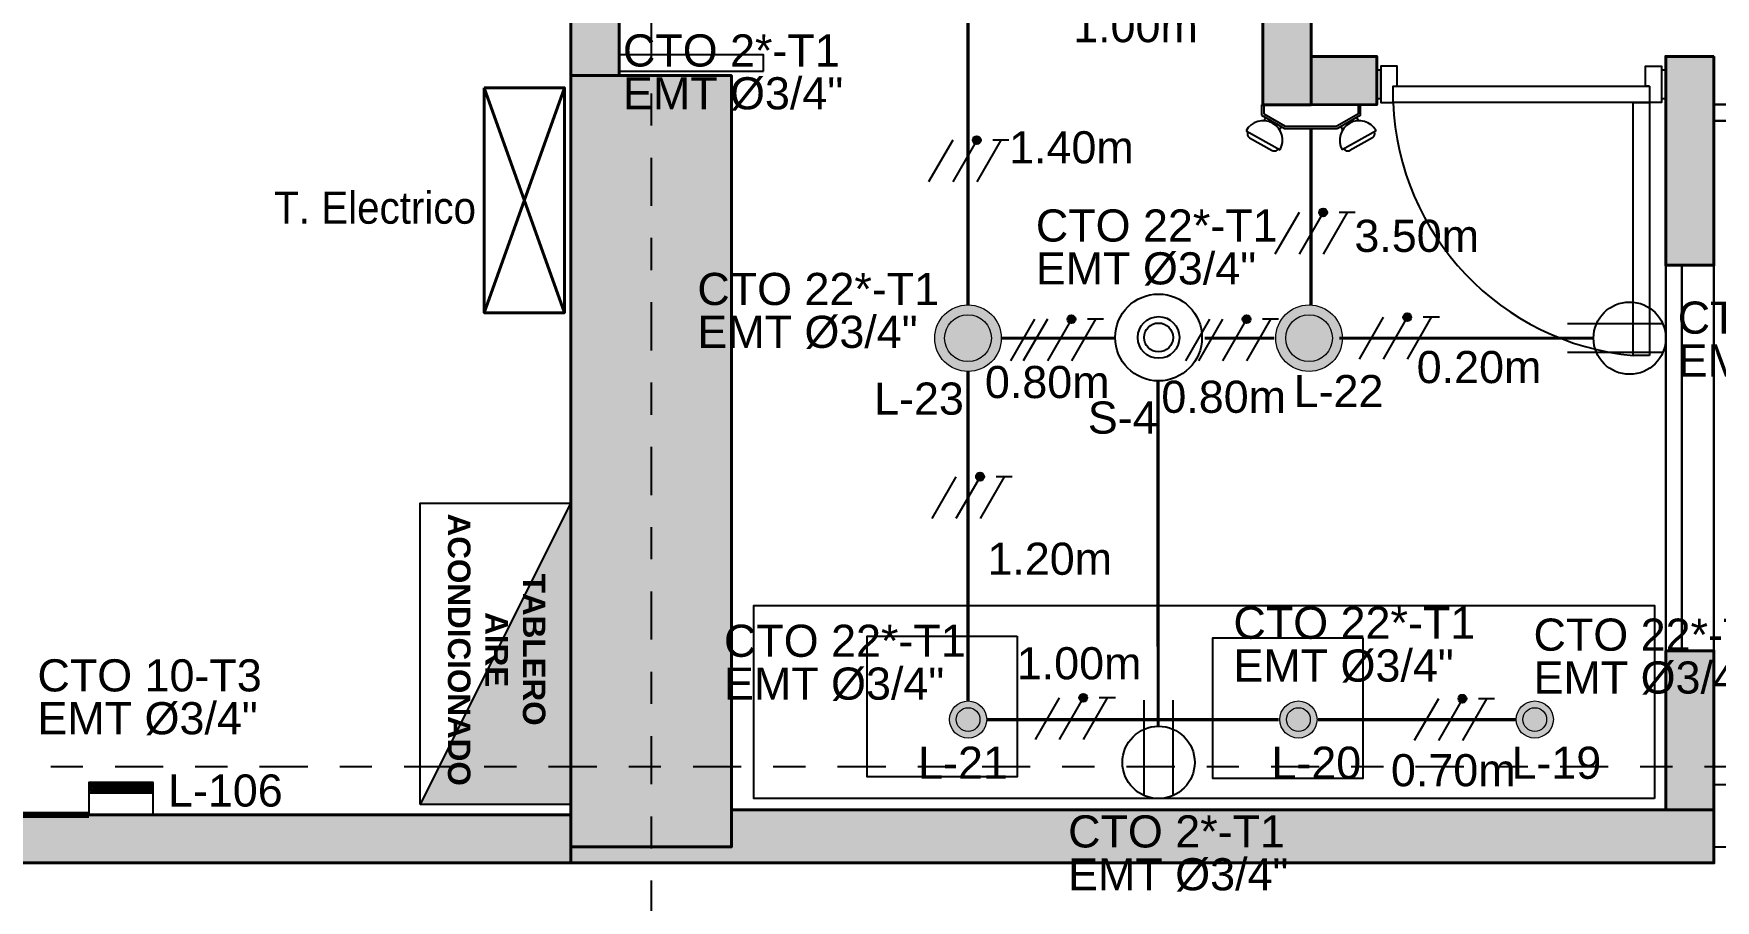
# Model space of a CAD drawing. Header units: millimetres. Extents: x -1568 to 501, y 36 to 962.
# Drawn here: x 248.55 to 253.79, y 50.79 to 53.49 of the extents above; entities that cross this region are included whole.
import ezdxf
from ezdxf.lldxf.tags import DXFTag

# ---------------------------------------------------------------- set-up
doc = ezdxf.new("R2010")
doc.units = ezdxf.units.MM
doc.linetypes.add('CENTER', pattern=[0.7, 0.3, -0.2, 0, -0.2])
doc.linetypes.add('HIDDEN', pattern=[9.525, 6.35, -3.175])
for name, color, linetype in [('-ALAMBRADO', 7, 'Continuous'), ('-CN-GYD-ILUMINACION-EM', 1, 'Continuous'), ('-CN-GYD-TEXTOS', 7, 'Continuous'), ('1amobla', 253, 'Continuous'), ('AMOBLAMIENTO', 252, 'Continuous'), ('BYPASS', 7, 'Continuous'), ('EJE-ESTRUCTURA', 254, 'CENTER'), ('GG_ILUMINACIÓN 15', 3, 'Continuous'), ('JCA_HATCH 254', 252, 'Continuous'), ('LUMINARIA DE EMERGENCIA', 1, 'Continuous'), ('LUMINARIA LED CIRCULAR', 7, 'Continuous'), ('SENSOR MOVIMIENTO', 3, 'Continuous'), ('suiches', 3, 'Continuous'), ('T', 1, 'Continuous'), ('TB', 7, 'Continuous'), ('TEXTOS MEDIDAS', 7, 'Continuous'), ('TOMA', 1, 'Continuous')]:
    doc.layers.add(name, color=color, linetype=linetype)
for name, color, linetype, lineweight in [('-CN-GYD-TUBERÍA ILUMINACION', 5, 'Continuous', 18), ('-CN-GYD-TUBERÍA TOMACORRIENTE', 5, 'Continuous', 5), ('-CN-GYD-TUBERÍA TOMACORRIENTE PVC', 86, 'Continuous', 18), ('_TEXTO', 7, 'Continuous', 9), ('M-EQPM-IDEN', 250, 'Continuous', 9), ('TEXTOS', 7, 'Continuous', 20), ('Textos 1', 7, 'Continuous', 25)]:
    doc.layers.add(name, color=color, linetype=linetype, lineweight=lineweight)
doc.layers.add('A-HATCH CONCRETO', color=7, linetype='Continuous', true_color=0xb8b8b8)
doc.layers.add('HACHTCOLUMNA', color=7, linetype='Continuous', true_color=0x404040)
for name, color, linetype, lineweight, true_color in [('Estructura', 7, 'Continuous', 40, 0x383838), ('Muro', 7, 'Continuous', 40, 0x2b2b2b), ('Vidrio', 7, 'Continuous', 30, 0x999999)]:
    doc.layers.add(name, color=color, linetype=linetype, lineweight=lineweight, true_color=true_color)
doc.styles.add('GYD', font='arial.ttf', dxfattribs={"height": 2.5})
doc.styles.add('SansSerif', font='sanss___.ttf', dxfattribs={"width": 0.9, "height": 0.18})
doc.styles.get("Standard").update_dxf_attribs({"font": 'arial.ttf'})
tags = doc.linetypes.add('AiX_LINE', pattern='A,0.5,-0.2,["AiX",Standard,S=0.1,R=0,X=-0.1,Y=-0.05],-0.25', length=0.95).pattern_tags.tags
tags[6] = DXFTag(74, 10)
tags = doc.linetypes.add('EMT_LINE', pattern='A,0.5,-0.2,["EMT",Standard,S=0.1,R=0,X=-0.1,Y=-0.05],-0.25', length=0.95).pattern_tags.tags
tags[6] = DXFTag(74, 10)
tags = doc.linetypes.add('PVC_LINE', pattern='A,0.5,-0.2,["PVC",Standard,S=0.1,R=0,X=-0.1,Y=-0.05],-0.25', length=0.95).pattern_tags.tags
tags[6] = DXFTag(74, 10)

# ---------------------------------------------------------------- blocks, each defined once
blk = doc.blocks.new('Sensor 360º_')
at = {"layer": 'suiches'}
for radius in [0.1126, 0.054, 0.0375]:
    blk.add_circle((0, 0), radius, dxfattribs=at)
blk = doc.blocks.new('OJO DE BUEY 12W')
at = {"layer": 'JCA_HATCH 254', "true_color": 0x000000, "transparency": 33554687}
h = blk.add_hatch(color=18, dxfattribs=at)
h.dxf.hatch_style = 1
h.paths.add_polyline_path([(-103.7, 0, 1), (103.7, 0, 1)])
h.paths.add_polyline_path([(72.7, 0, -1), (-72.7, 0, -1)], flags=16)
at = {"layer": 'LUMINARIA LED CIRCULAR', "linetype": 'EMT_LINE', "lineweight": 5, "ltscale": 10}
h = blk.add_hatch(color=256, dxfattribs=at)
h.dxf.hatch_style = 1
h.set_gradient(color1=(147, 149, 152), color2=(248, 246, 176), name='SPHERICAL')
edge = h.paths.add_edge_path()
edge.add_arc((0, 0), 72.7, 0, 360)
at = {"layer": 'LUMINARIA LED CIRCULAR', "linetype": 'Continuous', "lineweight": 5, "ltscale": 10}
for radius in [103.7, 72.7]:
    blk.add_circle((0, 0), radius, dxfattribs=at)
blk = doc.blocks.new('*U73')
at = {"layer": '-CN-GYD-ILUMINACION-EM', "ltscale": 0.3}
for p, q in [((-144.9, 269.7), (-200.1, 170.2)), ((-114.3, 285.4), (-197.3, 135.9)), ((-118.9, 277.1), (-118.9, 277.1)), ((-192.7, 144.3), (-192.7, 144.3)), ((-114.3, -285.4), (-197.3, -135.9)), ((-192.7, -144.3), (-192.7, -144.3)), ((-144.9, -269.7), (-200.1, -170.2)), ((-118.9, -277.1), (-118.9, -277.1))]:
    blk.add_line(p, q, dxfattribs=at)
at = {"layer": '-CN-GYD-ILUMINACION-EM'}
for p, q in [((0, 217.4), (-46, 217.4)), ((0, 207.4), (-40.2, 207.4)), ((0, -217.4), (0, 217.4)), ((-104.3, 116.3), (-104.3, -116.3)), ((-94.3, 113.6), (-94.3, -113.6)), ((-46, -217.4), (0, -217.4)), ((-40.2, -207.4), (0, -207.4))]:
    blk.add_line(p, q, dxfattribs=at)
for points in [[(-46, 217.4), (-104.3, 116.3)], [(-40.2, 207.4), (-94.3, 113.6)], [(-56.3, 199.4), (-70.4, 207.5)], [(-96.3, 130.1), (-110.4, 138.2)], [(-96.3, -130.1), (-110.4, -138.2)], [(-46, -217.4), (-104.3, -116.3)], [(-40.2, -207.4), (-94.3, -113.6)], [(-56.3, -199.4), (-70.4, -207.5)]]:
    blk.add_lwpolyline(points, dxfattribs=at)
at = {"layer": '-CN-GYD-ILUMINACION-EM', "ltscale": 0.3}
for centre, radius, start, end in [((-155.8, 210.7), 85.5, 240.97153, 60.97153), ((-128.2, 260.4), 19.1, 60.97153, 150.97153), ((-183.4, 160.9), 19.1, 150.97153, 240.97153), ((-183.4, -160.9), 19.1, 119.02847, 209.02847), ((-155.8, -210.7), 85.5, 299.02847, 119.02847), ((-128.2, -260.4), 19.1, 209.02847, 299.02847)]:
    blk.add_arc(centre, radius, start, end, dxfattribs=at)
at = {"layer": '-CN-GYD-TEXTOS', "style": 'GYD'}
blk.add_attdef('5', (-68.5, -405.5), '', height=125, rotation=90, dxfattribs=at)
blk = doc.blocks.new('TB')
at = {"layer": 'TB'}
h = blk.add_hatch(color=256, dxfattribs=at)
h.dxf.hatch_style = 1
h.paths.add_polyline_path([(0.1564, 0), (-0.1564, 0.1562), (-0.1564, 0)])
blk.add_lwpolyline([(-0.1564, 0.1562), (0.1564, 0.1562), (0.1564, 0), (-0.1564, 0)], close=True, dxfattribs=at)
blk.add_lwpolyline([(0.1564, 0), (-0.1564, 0.1562)], dxfattribs=at)
blk = doc.blocks.new('2x')
at = {"layer": '-ALAMBRADO'}
h = blk.add_hatch(color=256, dxfattribs=at)
edge = h.paths.add_edge_path()
edge.add_arc((0.075, 0.13), 0.025, 0, 360)
for p, q in [((-0.075, 0.13), (-0.225, -0.13)), ((0.075, 0.13), (-0.075, -0.13)), ((0.225, 0.13), (0.075, -0.13))]:
    blk.add_line(p, q, dxfattribs=at)
blk.add_lwpolyline([(0.275, 0.13), (0.175, 0.13)], dxfattribs=at)
blk.add_circle((0.075, 0.13), 0.025, dxfattribs=at)
blk = doc.blocks.new('*U63')
at = {"layer": '-ALAMBRADO'}
blk.add_blockref('2x', (0, 0), dxfattribs=at)
blk = doc.blocks.new('Estructura cubierta')
at = {"layer": 'HACHTCOLUMNA'}
h = blk.add_hatch(color=256, dxfattribs=at)
h.paths.add_polyline_path([(1971.2504, -5904.9241), (1971.2504, -5903.4241), (1970.7504, -5903.4241), (1970.7504, -5904.9241)])
h.paths.add_polyline_path([(1977.3528, -5903.4238), (1978.8528, -5903.4238), (1978.8528, -5903.9238), (1977.3528, -5903.9238)])
h.paths.add_polyline_path([(1962.7504, -5904.9241), (1962.7504, -5903.4241), (1962.2504, -5903.4241), (1962.2504, -5904.9241)])
h.paths.add_polyline_path([(1978.248, -5911.9488), (1978.248, -5909.5488), (1978.748, -5909.5488), (1978.748, -5911.9488)])
h.paths.add_polyline_path([(1970.7504, -5909.5488), (1970.7504, -5911.9488), (1971.2504, -5911.9488), (1971.2504, -5909.5488)])
h.paths.add_polyline_path([(1962.2504, -5909.5488), (1962.2504, -5911.9488), (1962.7504, -5911.9488), (1962.7504, -5909.5488)])
h.paths.add_polyline_path([(1978.748, -5859.124), (1978.248, -5859.124), (1978.248, -5857.624), (1978.748, -5857.624)])
h.paths.add_polyline_path([(1971.2504, -5859.124), (1970.7504, -5859.124), (1970.7504, -5857.624), (1971.2504, -5857.624)])
at = {"layer": 'EJE-ESTRUCTURA', "ltscale": 0.5}
for p, q in [((1962.5004, -5855.3542), (1962.5004, -5914.9141)), ((1952.7308, -5911.6988), (1984.5332, -5911.6988))]:
    blk.add_line(p, q, dxfattribs=at)
at = {"layer": 'Estructura'}
blk.add_lwpolyline([(1962.2504, -5909.5488), (1962.2504, -5911.9488), (1962.7504, -5911.9488), (1962.7504, -5909.5488)], close=True, dxfattribs=at)
blk = doc.blocks.new('A$C2b4e84c0')
at = {"layer": 'A-HATCH CONCRETO', "ltscale": 0.01}
h = blk.add_hatch(color=256, dxfattribs=at)
h.dxf.hatch_style = 1
h.paths.add_polyline_path([(9.9005, -33.657), (9.9005, -29.0324), (9.7505, -29.0324), (9.7505, -33.2917), (9.7505, -33.657)])
h = blk.add_hatch(color=256, dxfattribs=at)
h.dxf.hatch_style = 1
h.paths.add_polyline_path([(11.9054, -32.0577), (11.9056, -33.7474), (12.0556, -33.7474), (12.0554, -32.0577)])
h = blk.add_hatch(color=256, dxfattribs=at)
h.dxf.hatch_style = 1
h.paths.add_polyline_path([(12.0556, -33.7473), (12.2601, -33.7471), (12.2601, -33.5971), (12.0556, -33.5973)])
h = blk.add_hatch(color=256, dxfattribs=at)
h.dxf.hatch_style = 1
h.paths.add_polyline_path([(13.3101, -33.5971), (13.1601, -33.5971), (13.1601, -34.2468), (13.3101, -34.2468)])
h = blk.add_hatch(color=256, dxfattribs=at)
h.dxf.hatch_style = 1
h.paths.add_polyline_path([(13.1601, -35.4468), (13.1601, -35.9417), (13.3102, -35.9417), (13.3102, -35.4468)])
h = blk.add_hatch(color=256, dxfattribs=at)
h.dxf.hatch_style = 1
h.paths.add_polyline_path([(9.7505, -36.1072), (9.7505, -35.9572), (-1.543, -35.9572), (-1.543, -36.1072)])
h = blk.add_hatch(color=256, dxfattribs=at)
h.dxf.hatch_style = 1
h.paths.add_polyline_path([(9.7505, -36.1072), (13.3102, -36.1072), (13.3102, -35.9417), (10.2505, -35.9417), (10.2505, -36.0571), (9.7505, -36.0571)])
at = {"layer": '1amobla', "linetype": 'Continuous', "ltscale": 0.3}
blk.add_lwpolyline([(13.1601, -33.5971), (13.3101, -33.5971), (13.3102, -33.7471), (15.9094, -33.7471)], dxfattribs=at)
at = {"layer": 'AMOBLAMIENTO', "linetype": 'Continuous', "lineweight": -3, "ltscale": 0.3, "transparency": 33554687}
blk.add_line((9.7505, -35.9572), (9.7505, -33.7072), dxfattribs=at)
at = {"layer": 'AMOBLAMIENTO'}
for points in [[(10.3504, -33.6425), (10.3504, -33.5925), (9.9004, -33.5925), (9.9004, -33.6425)], [(13.1094, -33.6895), (13.1094, -33.7402), (12.3108, -33.7402), (12.3108, -33.6895)], [(13.1248, -35.906), (10.3206, -35.906), (10.3206, -35.306), (13.1248, -35.306)], [(11.1405, -35.4013), (11.1405, -35.8391), (10.6735, -35.8391), (10.6735, -35.4013)], [(12.2164, -35.4064), (12.2164, -35.8442), (11.7493, -35.8442), (11.7493, -35.4064)], [(15.9094, -36.0571), (15.9094, -35.8642), (13.3102, -35.8642), (13.3102, -36.0571)]]:
    blk.add_lwpolyline(points, close=True, dxfattribs=at)
for points in [[(12.2601, -33.7276), (12.2728, -33.7276), (12.2728, -33.6404), (12.2601, -33.6404)], [(12.3108, -33.6895), (12.3235, -33.6895), (12.3235, -33.6277), (12.2728, -33.6277), (12.2728, -33.7402), (12.3108, -33.7402)], [(13.1094, -33.6895), (13.0967, -33.6895), (13.0967, -33.6277), (13.1474, -33.6277), (13.1474, -33.7402), (13.1094, -33.7402)], [(13.1601, -33.6404), (13.1474, -33.6404), (13.1474, -33.7276), (13.1601, -33.7276)]]:
    blk.add_lwpolyline(points, dxfattribs=at)
at = {"layer": 'AMOBLAMIENTO', "linetype": 'HIDDEN'}
blk.add_lwpolyline([(13.0587, -33.7402), (13.1094, -33.7402), (13.1094, -34.5277), (13.0587, -34.5277)], close=True, dxfattribs=at)
at = {"layer": 'AMOBLAMIENTO'}
blk.add_arc((13.1338, -33.7076), 0.8236, 182.2741, 264.7703, dxfattribs=at)
at = {"layer": 'Muro', "linetype": 'Continuous', "ltscale": 0.3}
for p, q in [((9.4805, -33.6948), (9.7305, -34.3948)), ((9.4805, -34.3948), (9.7305, -33.6948))]:
    blk.add_line(p, q, dxfattribs=at)
at = {"layer": 'Muro'}
for points in [[(9.9005, -33.657), (9.9005, -29.0324), (9.7505, -29.0324), (9.7505, -33.2917), (9.7505, -33.2917), (9.7505, -33.2917), (9.7505, -33.657), (9.7505, -33.657)], [(11.9054, -32.0577), (11.9056, -33.7474), (12.0556, -33.7474), (12.0554, -32.0577)], [(12.0556, -33.7473), (12.2601, -33.7471), (12.2601, -33.5971), (12.0556, -33.5973)], [(13.3101, -33.5971), (13.1601, -33.5971), (13.1601, -34.2468), (13.3101, -34.2468)], [(13.1601, -35.4468), (13.1601, -35.9417), (13.3102, -35.9417), (13.3102, -35.4468)], [(9.7505, -36.1072), (13.3102, -36.1072), (13.3102, -35.9417), (10.2505, -35.9417), (10.2505, -36.0571), (9.7505, -36.0571)]]:
    blk.add_lwpolyline(points, close=True, dxfattribs=at)
at = {"layer": 'Muro', "linetype": 'Continuous', "ltscale": 0.3}
blk.add_lwpolyline([(9.4805, -33.6948), (9.4805, -34.3948), (9.7305, -34.3948), (9.7305, -33.6948), (9.4805, -33.6948)], dxfattribs=at)
at = {"layer": 'Muro'}
blk.add_lwpolyline([(9.7505, -36.1072), (9.7505, -35.9572), (-1.543, -35.9572), (-1.543, -36.1072), (9.7505, -36.1072)], dxfattribs=at)
at = {"layer": 'Vidrio'}
for points in [[(15.9094, -33.7971), (15.9094, -33.7471), (13.3102, -33.7471), (13.3102, -33.7971)], [(13.3102, -34.2468), (13.1601, -34.2468), (13.1601, -35.4468), (13.3102, -35.4468)], [(13.2101, -34.2468), (13.1601, -34.2468), (13.1601, -35.4468), (13.2101, -35.4468)]]:
    blk.add_lwpolyline(points, close=True, dxfattribs=at)
at = {"layer": 'Muro'}
blk.add_blockref('Estructura cubierta', (-1952.4999, 5875.892), dxfattribs=at)
at = {"layer": 'M-EQPM-IDEN', "color": 252, "true_color": 0x939598, "insert": (8.8263, -34.0685), "char_height": 0.1, "attachment_point": 4, "line_spacing_factor": 0.958818, "style": 'SansSerif'}
blk.add_mtext('T. Electrico', dxfattribs=at)
blk = doc.blocks.new('GG_BALA COB SP 1')
at = {"lineweight": 5}
h = blk.add_hatch(dxfattribs=at)
h.set_pattern_fill('ANSI31', color=8)
h.paths.add_polyline_path([(100, -17.7), (-100, -17.7), (-100, -50), (100, -50)])
at = {"ltscale": 0.3}
for points in [[(-100, 50), (100, 50), (100, -50), (-100, -50), (-100, 50)], [(-100, -17.7), (100, -17.7)]]:
    blk.add_lwpolyline(points, dxfattribs=at)
blk = doc.blocks.new('A$Cd32da91f')
at = {"layer": '-CN-GYD-TUBERÍA ILUMINACION', "linetype": 'EMT_LINE', "lineweight": 5, "ltscale": 10}
h = blk.add_hatch(color=256, dxfattribs=at)
h.dxf.hatch_style = 1
h.set_gradient(color1=(248, 215, 49), color2=(248, 215, 49), name='INVSPHERICAL')
h.paths.add_polyline_path([(0.0875, -0.0302), (0.0971, -0.032), (0.1061, -0.0355), (0.1144, -0.0406), (0.1216, -0.0472), (0.1274, -0.0549), (0.1318, -0.0636), (0.1344, -0.073), (0.1353, -0.0827), (0.1344, -0.0923), (0.1318, -0.1017), (0.1274, -0.1104), (0.1216, -0.1181), (0.1144, -0.1247), (0.1061, -0.1298), (0.0971, -0.1333), (0.0875, -0.1351), (0.0778, -0.1351), (0.0682, -0.1333), (0.0592, -0.1298), (0.0509, -0.1247), (0.0437, -0.1181), (0.0379, -0.1104), (0.0336, -0.1017), (0.0309, -0.0923), (0.03, -0.0827), (0.0309, -0.073), (0.0336, -0.0636), (0.0379, -0.0549), (0.0437, -0.0472), (0.0509, -0.0406), (0.0592, -0.0355), (0.0682, -0.032), (0.0778, -0.0302)])
at = {"transparency": 33554687}
h = blk.add_hatch(color=256, dxfattribs=at)
h.dxf.hatch_style = 1
edge = h.paths.add_edge_path()
edge.add_ellipse((0.0827, -0.0827), major_axis=(0.0514, 0.0514), ratio=1, start_angle=0, end_angle=360)
edge.add_ellipse((0.0827, -0.0827), major_axis=(0.0584, 0.0584), ratio=1, start_angle=0, end_angle=360)
edge.add_ellipse((0.0827, -0.0827), major_axis=(0.0514, 0.0514), ratio=1, start_angle=0, end_angle=360)
edge.add_ellipse((0.0827, -0.0827), major_axis=(0.0584, 0.0584), ratio=1, start_angle=0, end_angle=360)
edge.add_ellipse((0.0827, -0.0827), major_axis=(0.0514, 0.0514), ratio=1, start_angle=0, end_angle=360)
edge.add_ellipse((0.0827, -0.0827), major_axis=(0.0584, 0.0584), ratio=1, start_angle=0, end_angle=360)
h = blk.add_hatch(dxfattribs=at)
h.set_pattern_fill('ANGLE', color=256)
h.set_pattern_definition([(0, (0, 0), (0, 6.985), [5.08, -1.905]), (90, (0, 0), (-6.985, 4e-16), [5.08, -1.905])])
edge = h.paths.add_edge_path()
edge.add_ellipse((0.0827, -0.0827), major_axis=(0.0584, 0.0584), ratio=1, start_angle=0, end_angle=360)
edge = h.paths.add_edge_path(flags=16)
edge.add_ellipse((0.0827, -0.0827), major_axis=(0.0372, 0.0372), ratio=1, start_angle=0, end_angle=360)
h = blk.add_hatch(color=256, dxfattribs=at)
h.dxf.hatch_style = 1
edge = h.paths.add_edge_path()
edge.add_ellipse((0.0827, -0.0827), major_axis=(0.0584, 0.0584), ratio=1, start_angle=0, end_angle=360)
edge = h.paths.add_edge_path(flags=16)
edge.add_ellipse((0.0827, -0.0827), major_axis=(0.0372, 0.0372), ratio=1, start_angle=0, end_angle=360)
at = {"layer": '-CN-GYD-TUBERÍA ILUMINACION', "linetype": 'Continuous', "ltscale": 10}
for major_axis in [(0.0584, 0.0584), (0.0372, 0.0372)]:
    blk.add_ellipse((0.0827, -0.0827), major_axis=major_axis, ratio=1, start_param=5.497787, end_param=11.780972, dxfattribs=at)
blk = doc.blocks.new('3x')
at = {"layer": '-ALAMBRADO'}
h = blk.add_hatch(color=256, dxfattribs=at)
edge = h.paths.add_edge_path()
edge.add_arc((0.078, 0.13), 0.025, 0, 360)
for p, q in [((-0.152, 0.13), (-0.302, -0.13)), ((-0.072, 0.13), (-0.222, -0.13)), ((0.078, 0.13), (-0.072, -0.13)), ((0.228, 0.13), (0.078, -0.13))]:
    blk.add_line(p, q, dxfattribs=at)
blk.add_lwpolyline([(0.278, 0.13), (0.178, 0.13)], dxfattribs=at)
blk.add_circle((0.078, 0.13), 0.025, dxfattribs=at)
blk = doc.blocks.new('*U60')
at = {"layer": '-ALAMBRADO'}
blk.add_blockref('3x', (0, 0), dxfattribs=at)
blk = doc.blocks.new('t')
at = {"layer": 'TOMA'}
for p, q in [((0.0063, 0.03), (0.2042, 0.03)), ((0.0063, -0.03), (0.2042, -0.03))]:
    blk.add_line(p, q, dxfattribs=at)
blk.add_circle((0.075, 0), 0.075, dxfattribs=at)

msp = doc.modelspace()

# ---------------------------------------------------------------- linework, layer by layer
at = {"layer": '-CN-GYD-TUBERÍA ILUMINACION', "linetype": 'AiX_LINE', "ltscale": 10, "const_width": 0.01}
msp.add_lwpolyline([(252.0552, 52.4111), (252.0558, 51.3365)], dxfattribs=at)
at = {"layer": '-CN-GYD-TUBERÍA TOMACORRIENTE', "linetype": 'EMT_LINE', "const_width": 0.01}
for points in [[(251.4636, 53.6393), (251.4636, 52.6479)], [(252.5321, 53.1966), (252.5321, 52.6477)], [(252.2003, 52.5442), (252.4178, 52.5442)], [(251.4636, 52.4405), (251.4636, 51.416)], [(251.5231, 51.3572), (252.4307, 51.3572)], [(252.5532, 51.3572), (253.1681, 51.3572)]]:
    msp.add_lwpolyline(points, dxfattribs=at)
at = {"layer": '-CN-GYD-TUBERÍA TOMACORRIENTE', "linetype": 'EMT_LINE'}
for points in [[(251.5673, 52.5442, 0.01, 0.01, 0), (251.9214, 52.5442, 0.01, 0.01, 0)], [(252.6196, 52.5442, 0.01, 0.01, 0), (253.4116, 52.5442, 0, 0, 0)]]:
    msp.add_lwpolyline(points, format="xyseb", dxfattribs=at)
at = {"layer": '-CN-GYD-TUBERÍA TOMACORRIENTE PVC', "linetype": 'PVC_LINE', "ltscale": 10, "const_width": 0.02}
msp.add_lwpolyline([(241.9835, 51.061), (248.7262, 51.061)], dxfattribs=at)

# ---------------------------------------------------------------- block references
msp.add_blockref('A$C2b4e84c0', (240.4764, 87.0181))
at = {"layer": '_TEXTO', "linetype": 'Continuous', "ltscale": 10, "xscale": 0.5, "yscale": 0.5}
for name, p, zscale in [('*U63', (251.4534, 53.0954), 0.5), ('*U63', (252.5321, 52.8704), 0.5), ('*U60', (251.7468, 52.5382), 320), ('*U60', (252.2921, 52.5382), 320), ('*U63', (252.794, 52.5442), 0.5), ('*U63', (251.4636, 52.0481), 0.5), ('*U63', (251.785, 51.3602), 0.5), ('*U63', (252.966, 51.3572), 0.5)]:
    msp.add_blockref(name, p, dxfattribs=dict(at, zscale=zscale))
at = {"layer": 'BYPASS', "xscale": 0.7, "yscale": 0.7}
for p in [(251.4061, 51.4152), (252.4348, 51.4152), (253.1708, 51.4152)]:
    msp.add_blockref('A$Cd32da91f', p, dxfattribs=at)
at = {"layer": 'GG_ILUMINACIÓN 15', "ltscale": 0.1, "xscale": -0.001, "yscale": 0.001, "zscale": 0.001, "rotation": 180}
msp.add_blockref('GG_BALA COB SP 1', (248.8262, 51.111), dxfattribs=at)
at = {"layer": 'LUMINARIA DE EMERGENCIA', "linetype": 'Continuous', "ltscale": 10, "xscale": 0.0007100885383724713, "yscale": 0.0007100885383724713, "zscale": 0.0007100885383724713, "rotation": 89.99999999999997}
msp.add_blockref('*U73', (252.5321, 53.2707), dxfattribs=at)
at = {"layer": 'LUMINARIA LED CIRCULAR', "xscale": 0.001, "yscale": 0.001, "zscale": 0.578415361173768}
for p in [(251.4636, 52.5442), (252.5257, 52.5442)]:
    msp.add_blockref('OJO DE BUEY 12W', p, dxfattribs=at)
at = {"layer": 'SENSOR MOVIMIENTO', "xscale": 1.2, "yscale": 1.2}
msp.add_blockref('Sensor 360º_', (252.0571, 52.5463), dxfattribs=at)
at = {"layer": 'T', "xscale": 1.5, "yscale": 1.5, "zscale": 1.5}
for p, rotation in [((253.6366, 52.5442), 180), ((252.0572, 51.1115), 90)]:
    msp.add_blockref('t', p, dxfattribs=dict(at, rotation=rotation))
at = {"layer": 'TB', "xscale": 3, "yscale": 3, "zscale": 1.5, "rotation": 90}
msp.add_blockref('TB', (250.226, 51.5619), dxfattribs=at)

# ---------------------------------------------------------------- texts
at = {"layer": 'TEXTOS', "char_height": 0.1, "attachment_point": 1}
for s, insert, width in [('\\A1;\\pxsm0.8;CTO 2*-T1\\PEMT Ø3/4"       ', (250.389, 53.4896), 0.680604), ('\\A1;\\pxsm0.8;CTO 22*-T1\\PEMT Ø3/4"       ', (251.6749, 52.9448), 0.728353), ('\\A1;\\pxsm0.8;CTO 22*-T1\\PEMT Ø3/4"       ', (250.6208, 52.7473), 0.728353), ('\\A1;\\pxsm0.8;CTO 18*-T1\\PEMT Ø3/4"       ', (253.6739, 52.6581), 0.809368), ('\\A1;\\pxsm0.8;CTO 22*-T1\\PEMT Ø3/4"       ', (252.2903, 51.7087), 0.786553), ('\\A1;\\pxsm0.8;CTO 22*-T1\\PEMT Ø3/4"       ', (250.7036, 51.6525), 0.728353), ('\\A1;\\pxsm0.8;CTO 22*-T1\\PEMT Ø3/4"       ', (253.2248, 51.6715), 0.728353), ('\\A1;\\pxsm0.8;CTO 10-T3\\PEMT Ø3/4"       ', (248.5657, 51.5448), 0.782173), ('\\A1;\\pxsm0.8;L-106', (248.9722, 51.1864), 0.130741), ('\\A1;\\pxsm0.8;CTO 2*-T1\\PEMT Ø3/4"       ', (251.7754, 51.0592), 0.680604)]:
    msp.add_mtext(s, dxfattribs=dict(at, insert=insert, width=width))
for s, heights, insert in [('L-22', [0], (252.4778, 52.4296)), ('L-23', [0], (251.1712, 52.4061)), ('S-4', [0.1035], (251.8367, 52.3471)), ('L-21', [0], (251.3083, 51.2729)), ('L-20', [0], (252.4086, 51.2729)), ('L-19', [0], (253.1562, 51.2729))]:
    msp.add_mtext_dynamic_manual_height_columns(s, width=0.177262, gutter_width=0.325, heights=heights, dxfattribs=dict(at, insert=insert))
at = {"layer": 'Textos 1', "color": 42, "true_color": 0xdd8108, "insert": (250.1475, 51.8457), "char_height": 0.07, "attachment_point": 1, "rotation": 270}
msp.add_mtext_dynamic_manual_height_columns('\\pxqc;{\\fArial|b1|i0|c0|p34;TABLERO AIRE ACONDICIONADO}', width=0.542097, gutter_width=0.325, heights=[0], dxfattribs=at)
at = {"layer": 'TEXTOS MEDIDAS', "char_height": 0.1, "width": 0.266211, "attachment_point": 1}
for s, insert in [('\\A1;\\pxsm0.8;1.00m', (251.7911, 53.5652)), ('\\A1;\\pxsm0.8;1.40m', (251.5916, 53.1881)), ('\\A1;\\pxsm0.8;3.50m', (252.6669, 52.9126)), ('\\A1;\\pxsm0.8;0.20m', (252.861, 52.5043)), ('\\A1;\\pxsm0.8;0.80m', (251.5163, 52.4577)), ('\\A1;\\pxsm0.8;0.80m', (252.0658, 52.4118)), ('\\A1;\\pxsm0.8;1.20m', (251.5241, 51.9078)), ('\\A1;\\pxsm0.8;1.00m', (251.6155, 51.5825)), ('\\A1;\\pxsm0.8;0.70m', (252.7808, 51.2497))]:
    msp.add_mtext(s, dxfattribs=dict(at, insert=insert))

doc.saveas('drawing.dxf')
